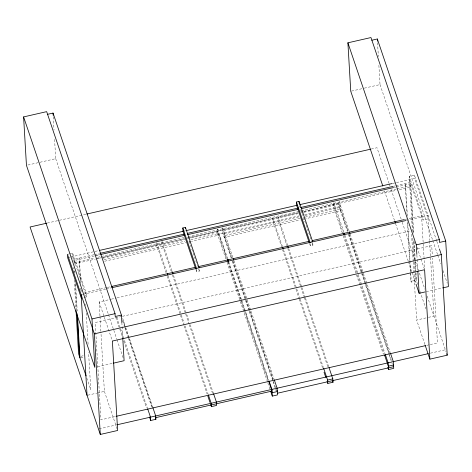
<?xml version="1.0" encoding="UTF-8"?>
<svg xmlns="http://www.w3.org/2000/svg" width="472" height="472" viewBox="0 0 472 472"><rect width="100%" height="100%" fill="white"/><g stroke="black" fill="none" stroke-linecap="round" stroke-linejoin="round"><path stroke-width="0.35" stroke-dasharray="2.36 1.77" d="M27.872 165.035L39.294 162.427M40.008 162.262L55.714 158.675L54.504 138.084M351.463 91.102L363.599 88.329M364.313 88.17L380.013 84.582L378.804 63.986M47.306 223.055L86.093 214.194M371.246 149.046L376.992 147.73L389.017 183.26M67.466 254.331L68.764 254.036M69.419 253.883L72.67 253.145L86.346 293.549L86.541 296.906L83.29 297.643M412.434 231.534L409.183 176.257L414.387 175.065L436.57 240.608M68.316 257.535L70.263 257.092M70.918 256.945L94.394 251.576M95.108 251.417L98.695 250.597M183.667 231.18L185.614 230.737M392.881 183.378L395.748 182.723M396.468 182.558L414.587 178.422L414.387 175.065M93.916 254.744L73.827 259.334L74.027 262.692L94.831 257.936M94.636 254.579L99.657 253.434M393.843 186.216L395.276 185.891M395.99 185.726L410.345 182.446L413.307 232.908M96.435 255.364L99.686 254.62M94.323 255.948L74.234 260.538L74.493 264.928M95.043 255.783L100.064 254.638M394.25 187.419L395.683 187.095M396.397 186.93L410.752 183.649L413.755 234.844M97.704 257.281L100.571 256.626M101.291 256.461L183.803 237.605M188.11 236.625L297.891 211.539M298.605 211.379L300.758 210.884M301.478 210.718L396.191 189.083M396.905 188.918L410.54 185.803L410.947 187L397.312 190.116M97.279 258.567L101.185 257.677M103.338 257.187L184.404 238.667M187.272 238.006L189.425 237.516M190.145 237.351L297.932 212.725M300.806 212.07L302.959 211.574M303.673 211.415L338.825 203.379L348.259 231.245M74.434 263.889L95.238 259.134M95.958 258.975L100.978 257.824M101.698 257.659L184.21 238.808M187.797 237.988L298.298 212.742M304.039 211.432L396.598 190.281M103.073 258.202L184.859 239.516M187.726 238.862L218.577 231.811L218.772 235.162L191.508 241.393M298.387 213.574L223.781 230.619L224.17 237.327L300.216 219.952M301.26 212.919L303.407 212.429M304.127 212.264L339.999 204.069L340.395 210.777L305.956 218.642M103.887 259.712L184.953 241.192M190.694 239.882L218.672 233.487L227.168 258.591M225.852 258.863L217.604 234.478L298.847 215.916M304.587 214.601L339.026 206.736L338.707 201.367M104.707 261.228L185.773 242.702M188.641 242.047L190.794 241.558M223.976 233.976L299.301 216.766M305.042 215.456L340.194 207.42M300.121 218.276L224.076 235.652L231.628 257.966M305.142 217.132L340.294 209.096L347.846 231.41M303.089 219.297L305.236 218.807M106.584 287.595L85.06 292.516L85.273 296.174M107.303 287.43L110.89 286.616M405.07 219.397L421.573 215.627L424.712 269.01M81.143 294.74L82.576 294.41M83.296 294.245L105.563 289.159M106.283 288.994L111.309 287.843M406.516 220.394L428.069 215.474L429.532 240.443M195.986 269.648L196.694 271.736L199.296 271.14L199.178 269.128M309.602 243.688L310.31 245.776L312.912 245.18L312.794 243.168M409.383 179.608L423.059 220.017L428.263 218.825L414.587 178.422M99.964 315.886L99.144 301.956L110.631 299.331M111.351 299.165L116.372 298.021M117.091 297.856L410.658 230.778M121.764 316.464L95.22 322.529L100.931 419.797L115.286 416.516M122.484 316.299L416.664 249.086M417.384 248.921L431.732 245.641L432.293 255.151M80.842 356.301L84.099 355.558M415.991 272.869L416.463 280.917L411.259 282.103L410.852 280.899L416.056 279.713L414.982 261.429M80.6 357.652L83.851 356.909M97.686 366.744L112.678 363.316M426.269 291.666L441.975 288.079M87.751 395.2L96.772 393.135M97.462 392.981L104.4 391.394L100.914 332.011M424.9 344.489L416.634 320.051L427.732 317.52M428.428 317.361L433.98 316.092L430.482 256.603M426.688 345.368L429.555 344.713M430.275 344.548L437.45 342.908L432.464 258.078M99.167 428.865L116.407 424.924M430.405 353.186L445.373 349.764M436.812 241.304L439.172 248.284M380.013 84.582L432.6 239.935M432.836 240.631L437.556 254.567M437.786 255.263L440.618 263.624M442.978 270.586L447.22 283.129M409.183 176.257L422.865 216.66L423.059 220.017M417.047 247.369L424.375 269.016M389.252 183.956L389.961 186.045M391.141 189.532L401.283 219.486M402.221 222.271L424.859 289.153M427.219 296.121L446.028 351.699M417.679 284.492L415.1 276.875L414.882 273.217M420.021 291.419L425.88 308.735M384.468 190.889L394.61 220.843M395.554 223.634L408.286 261.252M408.522 261.948L411.82 271.701M412.056 272.397L415.832 283.548M339.085 201.373L349.239 231.374M350.183 234.165L363.157 272.48M363.387 273.176L390.273 352.596M349.203 234.035L362.407 273.046M362.643 273.742L365.947 283.495M366.183 284.191L389.524 353.162M348.79 234.2L361.534 271.854M361.77 272.55L365.074 282.315M365.31 283.011L388.91 352.737M389.146 353.434L391.742 361.104M339.026 206.736L347.28 231.121M348.454 234.602L389.017 354.425M389.252 355.121L392.315 364.183M333.899 202.612L344.035 232.566M344.979 235.351L357.947 273.671M358.183 274.368L385.069 353.788M333.621 204.571L343.055 232.436M343.999 235.221L357.204 274.238M357.44 274.934L384.084 353.658M342.312 233.003L333.822 207.922L333.427 201.214M343.25 235.788L383.341 354.224M299.472 205.473L311.968 242.396M312.204 243.092L312.912 245.18M287.548 245.121L278.114 217.25L278.315 220.607L286.799 245.688M288.728 248.602L301.697 286.917M301.933 287.613L305.231 297.366M305.467 298.068L328.813 367.033M287.743 248.473L300.717 286.787M300.947 287.483L304.251 297.242M304.487 297.938L327.833 366.903M282.344 246.307L272.91 218.442L273.111 221.793L281.595 246.874M283.524 249.788L296.493 288.109M296.729 288.805L300.027 298.558M300.263 299.254L323.373 367.529M282.539 249.664L295.041 286.587M295.979 289.371L299.047 298.428M299.283 299.124L322.63 368.095M222.867 227.929L233.02 257.93M233.964 260.715L246.933 299.036M247.169 299.732L274.055 379.152M222.607 229.935L232.041 257.8M232.985 260.585L246.189 299.602M246.425 300.298L249.723 310.051M249.959 310.747L273.306 379.718M232.808 261.453L245.788 299.803M246.024 300.499L249.328 310.263M249.564 310.959L273.164 380.686M273.4 381.382L276.232 389.754M231.056 257.671L222.808 233.286L222.489 227.923M232.236 261.158L272.798 380.981M273.034 381.677L276.096 390.733M217.663 229.115L227.581 258.426M228.761 261.907L241.729 300.221M241.965 300.918L268.851 380.338M228.348 262.078L240.856 299.03M241.092 299.732L244.402 309.49M244.638 310.187L268.474 380.615M217.403 231.127L226.837 258.992M227.781 261.777L240.985 300.788M241.221 301.484L244.52 311.243M244.756 311.939L267.866 380.208M227.032 262.343L267.594 382.172M267.83 382.869L269.949 389.134M189.154 241.186L197.644 266.267M198.588 269.052L199.296 271.14M161.937 241.151L172.073 271.105M173.489 275.288L189.29 321.963M190.234 324.748L213.338 393.023M171.33 271.671L161.896 243.806L161.737 241.121M172.51 275.158L185.478 313.473M185.714 314.169L189.012 323.922M189.248 324.618L212.595 393.589M156.733 242.337L166.87 272.297M168.05 275.778L184.086 323.149M185.03 325.94L208.134 394.208M166.126 272.863L156.692 244.997L156.533 242.313M167.306 276.344L180.274 314.659M180.51 315.361L183.809 325.114M184.045 325.81L207.155 394.079M122.685 318.417L125.511 326.777M125.747 327.474L152.627 406.893M122.749 320.01L125.109 326.978M125.345 327.68L128.649 337.439M128.885 338.135L152.255 407.165M122.643 321.072L124.767 327.344M125.003 328.04L128.301 337.793M128.537 338.489L151.648 406.764M116.773 317.514L120.307 327.963M120.543 328.665L147.423 408.079M115.787 317.385L119.563 328.536M119.799 329.232L122.626 337.592M123.806 341.073L146.444 407.956M55.714 158.675L108.3 314.033M108.536 314.73L116.79 339.114M117.026 339.81L123.393 358.62M99.144 301.956L104.105 316.618M104.347 317.314L112.377 341.049M72.865 256.497L86.541 296.906M104.4 391.394L117.398 429.791M86.789 378.007L90.771 389.778L88.583 352.484M429.579 241.18L430.44 255.865M416.888 255.128L417.106 258.798M417.148 259.529L417.797 270.544M414.145 241.422L415.95 272.137M413.779 240.95L414.941 260.697M412.823 238.112L414.068 259.323M414.239 262.249L414.841 272.486M411.59 234.283L413.189 261.405M413.23 262.137L416.634 320.051M407.395 216.282L405.548 184.841L405.141 183.637L406.899 213.621M407.826 223.598L410.658 271.866M410.705 272.598L411.259 282.103M407.371 221.663L409.649 260.426M409.696 261.158L410.852 280.899M377.553 42.651L378.373 56.628M310.192 243.764L310.31 245.776M217.285 229.109L217.604 234.478M196.535 269.052L196.694 271.736M121.853 322.459L122.714 337.173M100.005 316.618L100.866 331.279M85.745 304.216L85.833 305.679M86.264 312.989L88.111 344.436M80.854 283.483L79.438 259.346L79.03 258.149L80.452 282.28M81.243 290.062L81.331 291.525M80.795 288.132L81.007 291.784M74.836 270.775L75.007 273.701M75.65 284.669L77.201 310.995M74.517 271.034L74.6 272.497M75.249 283.471L76.877 311.26M72.67 253.145L72.995 258.691M73.514 267.465L73.597 268.928M74.24 279.896L75.915 308.422M53.253 116.749L54.026 129.989"/><path stroke-width="0.71" d="M23.6 116.914L91.987 318.948L94.831 367.393L26.45 165.365L23.6 116.914L46.669 111.646L115.05 313.673L115.221 316.523L121.416 315.107L53.035 113.073L47.524 114.33M382.816 186.015L350.749 91.267L347.899 42.816L370.968 37.548L439.355 239.581L439.521 242.425L445.721 241.009L377.334 38.975L371.824 40.232M46.586 223.221L30.066 226.997L100.288 434.452L117.634 430.488L112.377 341.049L424.611 269.713L429.868 359.151L447.214 355.186L441.302 254.567L439.408 248.986M86.813 214.034L370.526 149.205M195.75 268.952L183.012 231.327L182.817 227.976L185.419 227.38L199.095 267.789M309.366 242.992L296.634 205.373L296.434 202.016L299.036 201.42L312.712 241.829M99.415 250.431L183.366 231.25M186.233 230.596L297.448 205.184M299.602 204.689L392.161 183.543M100.377 253.269L184.328 234.088M187.195 233.433L298.41 208.022M300.564 207.532L393.123 186.381M100.784 254.473L184.735 235.292M187.602 234.637L298.097 209.385M301.685 208.571L393.53 187.585M111.604 286.451L195.555 267.27M198.429 266.615L308.924 241.363M312.511 240.549L404.356 219.563M112.029 287.684L405.802 220.56M91.987 318.948L115.05 313.673M416.847 254.39L416.286 244.85L439.355 239.581M100.288 434.452L94.376 333.834L441.302 254.567M113.392 363.157L124.101 360.708L122.761 337.905M416.068 284.244L419.13 293.301L424.841 291.991M442.689 287.914L448.4 286.61L445.721 241.009M116 416.351L425.248 345.693M116.985 424.794L428.269 353.67M155.795 417.626L272.014 391.07L268.71 381.311M149.506 417.012L150.686 420.493L155.89 419.301L155.695 415.95L152.863 407.59M210.695 404.533L211.397 406.622L216.601 405.43L216.406 402.079L213.574 393.719M332.825 378.88L333.02 382.231L327.816 383.423L327.621 380.066L332.825 378.88L329.049 367.729M393.536 365.009L388.332 366.195L384.556 355.05M277.412 393.235L393.63 366.685M270.657 391.229L272.309 396.102L277.512 394.916L277.117 388.208L274.291 379.848M387.819 367.458L388.527 369.552L393.731 368.361L393.335 361.652L390.509 353.292M347.899 42.816L416.286 244.85M446.736 353.793L447.214 355.186M394.846 221.545L395.318 222.937M425.142 345.185L429.868 359.151M349.475 232.071L349.947 233.469M344.271 233.262L344.743 234.655M385.305 354.484L388.132 362.844L388.527 369.552M343.291 233.133L343.763 234.525M296.434 202.016L310.11 242.425M287.784 245.818L288.492 247.906M332.548 380.839L333.02 382.231M282.58 247.003L283.288 249.092M323.609 368.225L327.621 380.066M324.046 372.272L325.692 377.152M327.108 381.329L327.816 383.423M233.256 258.627L233.728 260.019M276.846 390.167L277.318 391.559L272.114 392.751L271.642 391.359M227.817 259.122L228.525 261.211M269.087 381.034L271.913 389.394L272.309 396.102M227.64 259.983L228.112 261.376M182.817 227.976L196.494 268.379M172.309 271.801L173.017 273.89M167.342 273.689L167.814 275.082M208.37 394.905L211.202 403.265L211.397 406.622M207.863 396.173L209.987 402.439M111.835 286.368L112.306 287.767M155.418 417.909L155.89 419.301M147.659 408.781L150.491 417.136L150.686 420.493M94.376 333.834L67.466 254.331L67.661 257.688L81.337 298.092M86.087 375.924L78.582 353.758L76.045 310.611M417.838 271.276L419.13 293.301M377.334 38.975L377.464 41.182M299.036 201.42L299.154 203.432M185.419 227.38L185.496 228.725M121.416 315.107L121.853 322.459M81.143 294.74L87.055 395.359M77.455 315.384L79.951 357.8M77.007 313.455L79.544 356.602M53.035 113.073L53.165 115.28"/></g></svg>
